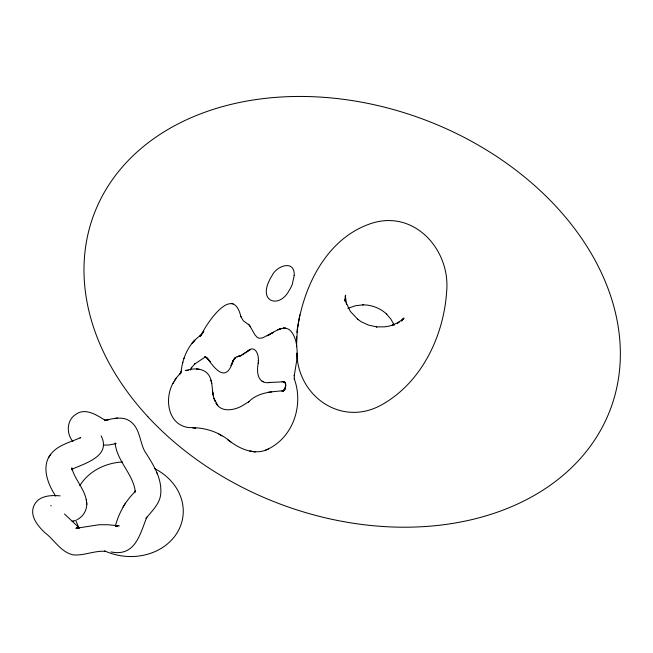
<?xml version="1.0" encoding="UTF-8"?>
<svg xmlns="http://www.w3.org/2000/svg" width="653" height="653" viewBox="0 0 653 653"><rect width="100%" height="100%" fill="white"/><g stroke="black" fill="none" stroke-linecap="round" stroke-linejoin="round"><path stroke-width="0.98" d="M298.462 322.451L297.286 329.21L296.519 346.767M267.355 449.395C293.368 437.404 303.816 404.95 294.25 378.781L294.315 379.197L294.274 375.263L294.242 375.777L296.87 359.664L297.172 354.04M296.446 340.05L296.699 336.875M297.033 332.483C302.38 288.104 325.986 238.239 371.394 223.391C414.826 209.238 450.823 250.515 446.619 291.981C443.624 336.238 421.56 382.527 381.801 404.746C341.911 427.282 297.899 396.779 296.837 353.134M345.119 301.041L345.592 295.14L345.29 301.155L345.298 295.817L346.661 304.551L346.098 302.576L350.383 311.473L357.966 319.505L357.518 319.186L361.174 321.733L368.414 325.08L376.871 326.941L376.43 326.9L384.886 326.835L389.106 326.1L393.179 324.949L391.816 325.463L399.089 322.141L397.318 323.251L403.807 318.346L401.677 320.509L403.913 318.035L401.546 321.203M345.143 301.033L345.535 298.429L345.159 300.192M298.617 321.611L299.817 314.722M200.193 335.92L199.647 336.393L201.426 334.842C189.027 342.825 182.603 357.289 181.134 371.614L181.216 371.182L180.204 373.63L181.044 372.496L179.746 374.12L180.603 373.051M183.917 358.66L184.081 358.097M182.767 362.741L182.905 362.244M115.369 525.967C118.936 512.874 125.49 500.933 135.285 491.497L134.747 492.305L135.4 490.811L135.293 491.562C133.09 473.768 116.854 461.247 115.116 442.946M190.333 370.129L191.672 367.353L191.231 368.047L194.872 363.827L194.382 364.252L205.385 356.865L206.389 357.526L204.413 357.02L205.826 357.077L207.221 358.219L206.568 357.656L210.233 361.713L207.67 358.709C216.886 371.884 226.738 381.801 233.219 360.668L232.599 361.966L234.035 359.126L233.048 360.807L236.035 357.199L240.655 355.705L250.221 349.608L241.716 355.118M80.107 438.081C82.147 436.4 79.364 438.392 78.417 438.587C69.455 442.367 59.439 444.979 52.477 452.194C40.282 464.748 47.359 483.571 55.725 496.133M173.021 383.442L176.465 377.671L180.865 372.814L180.277 373.443M173.804 381.874C163.903 397.538 167.331 425.348 189.223 427.601C204.969 427.331 218.992 431.739 231.072 442.13C241.618 449.868 256.229 455.476 268.701 448.831M123.009 507.014L125.392 503.153M48.534 457.745L50.73 454.3M174.702 380.307L175.992 378.34M71.961 468.65C71.724 468.544 72.157 467.213 72.173 469.817L71.969 468.642C75.454 481.106 86.727 491.072 86.751 504.557M233.529 360.072L235.121 357.656L233.048 360.807M200.879 335.324L200.373 335.903L203.777 331.3L201.051 335.291C206.838 322.982 233.382 283.239 240.908 316.86L240.655 316.256L243.357 320.803L249.454 325.267L254.956 334.826L257.331 337.503L259.225 338.287L262.571 337.903L273.444 332.222L267.395 335.773C273.77 332.524 281.965 324.933 289.459 329.716C296.364 336.132 297.246 346.49 297.172 355.371M194.431 340.629L192.055 343.282L194.945 340.058M71.389 469.523C84.204 463.499 111.663 456.455 101.15 435.894M284.006 390.298L282.618 391.163L284.855 389.743L283.206 390.935L284.863 389.514L283.557 390.804L285.598 387.123L284.422 390.078L285.777 385.392L285.655 386.323L285.541 383.458L285.728 384.25L285.157 382.682L284.61 382.127L285.541 383.376L284.014 381.858L284.879 382.217L283.01 381.589L284.43 382.07M283.206 390.935L284.512 389.817M115.932 526.587L118.005 525.73M76.923 519.764C83.266 516.76 87.339 509.707 86.735 502.712M247.92 350.8C255.38 344.523 259.11 355.338 258.319 360.807M347.845 308.363L355.64 305.686L363.354 304.829L362.815 304.845C371.63 304.812 380.389 308.183 386.796 314.256L386.356 313.856L390.772 318.958L394.281 325.129L393.71 323.864M283.573 390.567L284.569 390.086L281.908 391.131L283.133 390.763C270.84 391.759 257.698 392.51 248.442 402.028L249.119 401.562L241.618 406.142C233.545 410.508 221.016 412.508 215.972 403.089L217.792 405.627L213.915 398.289L215.008 401.187L213.36 396.216M265.216 450.276L266.514 449.737M72.083 521.412L74.948 520.604M117.442 525.983L117.018 526.106L117.532 525.959M72.507 521.314L73.258 521.118M116.242 443.55L108.716 445.036L103.264 445.093M108.806 419.634L106.708 420.05C114.732 418.018 124.486 416.198 131.351 422.173C139.889 429.307 139.758 441.355 144.419 450.684C152.516 463.491 161.871 477.302 160.793 493.186C160.246 503.594 152.051 510.752 146.035 518.36L146.811 517.176C139.913 534.358 135.334 556.854 111.067 551.948M76.034 528.301L99.101 524.734L108.104 524.743L117.834 525.755L117.132 525.722M271.73 391.882L267.893 392.314M77.119 528.22L76.279 528.269L79.127 528.579M77.609 528.269L76.27 528.269L76.76 528.22M107.116 419.977L104.325 419.952L105.092 420.189M115.026 418.377L117.679 418.091M77.593 528.269L76.474 528.244L78.54 528.416L77.576 528.269L78.099 528.334M76.572 528.236L77.046 528.22M118.136 525.722L117.54 525.747M268.497 382.503L270.277 382.454C257.739 384.739 256.278 372.161 258.294 363.035L258.278 363.452L258.294 360.529M213.449 396.624L212.503 391.261L213.025 394.992C211.76 387.164 212.878 377.23 205.687 371.892C199.736 367.778 191.876 368.545 185.305 370.586L188.366 370.422M269.64 382.478L283.81 381.793L282.039 381.532M105.304 551.328C94.546 550.512 84.335 555.695 73.609 554.928C61.113 552.593 54.452 539.884 44.918 532.693C37.523 525.804 28.797 515.111 34.495 504.573C39.351 495.464 51.089 495.056 60.125 495.864M118.715 525.845L119.287 525.926M192.888 428.09L195.802 428.319M196.382 368.945L199.108 369.239M231.293 303.343L233.178 303.8M262.922 381.491L263.363 381.638L261.992 381.181M104.953 420.148C96.424 414.924 85.2 407.325 75.495 414.573C66.533 420.467 66.247 433.861 72.94 441.575M50.754 505.569L51.318 505.879M218.869 434.057L221.938 435.984M227.97 440.024L230.982 442.073M64.476 513.993L79.217 527.836M248.442 324.149L250.426 326.696M156.924 472.796L157.12 473.327M211.45 381.948L211.099 380.266L211.784 383.589M86.237 499.512L86.408 500.402M71.854 467.842L72.173 469.817M212.503 391.261L212.666 392.437M154.802 468.707A54.942 47.171 8.3 0 1 177.151 532.75A54.942 47.171 8.3 0 1 104.496 550.83M78.531 526.783A54.942 47.171 8.3 0 1 75.797 520.237M79.78 485.693A54.942 47.171 8.3 0 1 122.552 461.957M294.185 275.558L292.307 284.284A61.007 45.318 15.1 0 1 289.026 290.699C279.549 308.363 259.388 302.282 268.636 282.055A60.958 45.726 19.4 0 1 272.007 275.68C276.292 265.877 295.091 259.061 294.185 275.558M231.799 363.819L230.999 365.639L232.754 361.672L231.799 363.819M116.12 526.498L116.601 526.261L116.12 526.498M116.732 526.163L116.054 526.498L116.732 526.163M281.1 328.614L277.933 329.798L281.1 328.614M240.655 355.705L237.219 356.677L240.655 355.705M117.899 525.763L117.352 525.902L117.948 525.747M285.451 328.173L283.378 328.157L285.451 328.173M255.266 451.835L250.034 451.182L255.266 451.835M147.831 416.671A276.007 205.271 20.7 0 0 604.776 422.32A276.007 205.271 20.7 0 0 303.914 96.473A276.007 205.271 20.7 0 0 147.831 416.671"/></g></svg>
